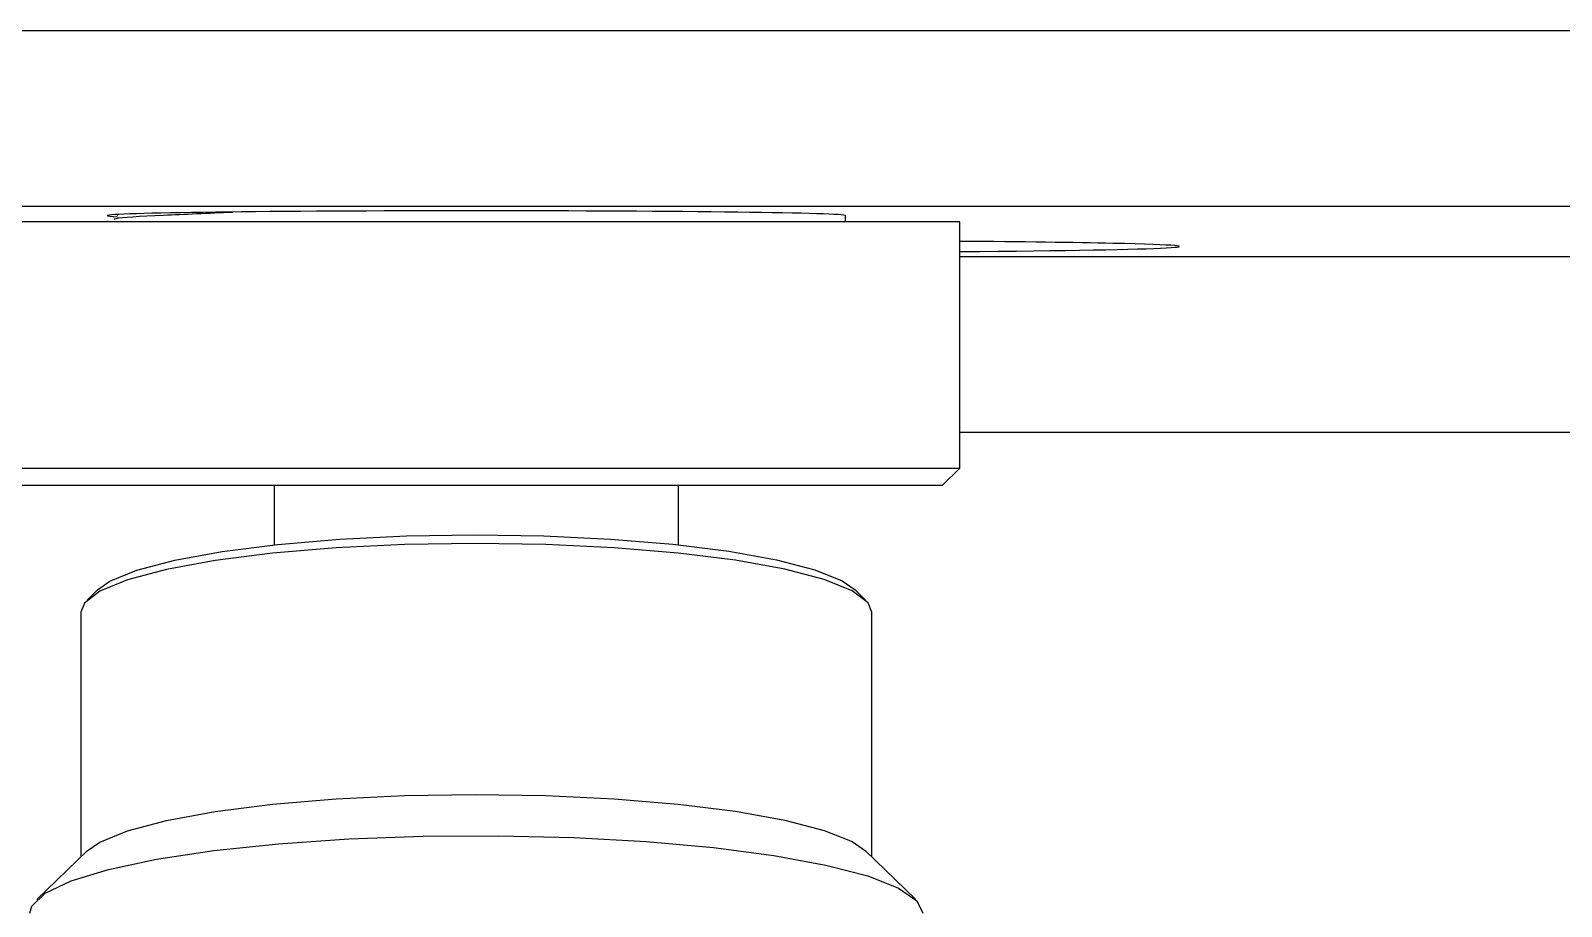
# Model space of a CAD drawing. Extents: x 14808 to 20058, y -13198 to -11680.
# Drawn here: x 19303.72 to 19314.61, y -12029.46 to -12023.23 of the extents above; entities that cross this region are included whole.
import ezdxf

# ---------------------------------------------------------------- set-up
doc = ezdxf.new("R2010")
doc.units = 0
doc.header["$LTSCALE"] = 7
doc.header["$MEASUREMENT"] = 0
doc.layers.add('Layer 5', color=7, linetype='CONTINUOUS')

# ---------------------------------------------------------------- blocks, each defined once
blk = doc.blocks.new('block 14')
at = {"layer": 'Layer 5', "color": 9, "lineweight": 25, "true_color": 0xc4c4c4}
blk.add_lwpolyline([(115.203, 84.689), (115.203, 91.689)], dxfattribs=at)
blk = doc.blocks.new('block 16')
at = {"layer": 'Layer 5', "color": 9, "lineweight": 25, "true_color": 0xc4c4c4}
blk.add_lwpolyline([(114.702, 84.189), (115.203, 84.689)], dxfattribs=at)
blk = doc.blocks.new('block 17')
at = {"layer": 'Layer 5', "color": 9, "lineweight": 25, "true_color": 0xc4c4c4}
blk.add_lwpolyline([(111.953, 91.689), (111.953, 91.87)], dxfattribs=at)
blk = doc.blocks.new('block 18')
at = {"layer": 'Layer 5', "color": 9, "lineweight": 25, "true_color": 0xc4c4c4}
blk.add_lwpolyline([(90.953, 91.724), (90.953, 91.689)], dxfattribs=at)
blk = doc.blocks.new('block 19')
at = {"layer": 'Layer 5', "color": 9, "lineweight": 25, "true_color": 0xc4c4c4}
blk.add_lwpolyline([(95.703, 84.189), (95.703, 82.503)], dxfattribs=at)
blk = doc.blocks.new('block 20')
at = {"layer": 'Layer 5', "color": 9, "lineweight": 25, "true_color": 0xc4c4c4}
blk.add_lwpolyline([(107.202, 82.503), (107.202, 84.189)], dxfattribs=at)
blk = doc.blocks.new('block 23')
at = {"layer": 'Layer 5', "color": 9, "lineweight": 25, "true_color": 0xc4c4c4}
blk.add_lwpolyline([(113.953, 72.41), (112.526, 73.794)], dxfattribs=at)
blk = doc.blocks.new('block 24')
at = {"layer": 'Layer 5', "color": 9, "lineweight": 25, "true_color": 0xc4c4c4}
blk.add_lwpolyline([(90.379, 73.794), (88.952, 72.41)], dxfattribs=at)
blk = doc.blocks.new('block 25')
at = {"layer": 'Layer 5', "color": 9, "lineweight": 25, "true_color": 0xc4c4c4}
blk.add_lwpolyline([(112.703, 73.623), (112.703, 80.59)], dxfattribs=at)
blk = doc.blocks.new('block 26')
at = {"layer": 'Layer 5', "color": 9, "lineweight": 25, "true_color": 0xc4c4c4}
blk.add_lwpolyline([(90.203, 80.59), (90.203, 73.623)], dxfattribs=at)
blk = doc.blocks.new('block 27')
at = {"layer": 'Layer 5', "color": 9, "lineweight": 25, "true_color": 0xc4c4c4}
blk.add_lwpolyline([(112.526, 80.934), (112.231, 81.22)], dxfattribs=at)
blk = doc.blocks.new('block 28')
at = {"layer": 'Layer 5', "color": 9, "lineweight": 25, "true_color": 0xc4c4c4}
blk.add_lwpolyline([(90.674, 81.22), (90.379, 80.934)], dxfattribs=at)
blk = doc.blocks.new('block 84')
at = {"layer": 'Layer 5', "color": 9, "lineweight": 25, "true_color": 0xc4c4c4}
blk.add_lwpolyline([(112.905, 84.689), (115.203, 84.689)], dxfattribs=at)
blk = doc.blocks.new('block 85')
at = {"layer": 'Layer 5', "color": 9, "lineweight": 25, "true_color": 0xc4c4c4}
blk.add_lwpolyline([(87.702, 84.689), (112.905, 84.689)], dxfattribs=at)
blk = doc.blocks.new('block 86')
at = {"layer": 'Layer 5', "color": 9, "lineweight": 25, "true_color": 0xc4c4c4}
blk.add_lwpolyline([(115.203, 91.689), (87.702, 91.689)], dxfattribs=at)
blk = doc.blocks.new('block 87')
at = {"layer": 'Layer 5', "color": 9, "lineweight": 25, "true_color": 0xc4c4c4}
blk.add_lwpolyline([(112.488, 84.189), (88.203, 84.189)], dxfattribs=at)
blk = doc.blocks.new('block 88')
at = {"layer": 'Layer 5', "color": 9, "lineweight": 25, "true_color": 0xc4c4c4}
blk.add_lwpolyline([(114.702, 84.189), (112.488, 84.189)], dxfattribs=at)
blk = doc.blocks.new('block 89')
at = {"layer": 'Layer 5', "color": 9, "lineweight": 25, "true_color": 0xc4c4c4}
blk.add_lwpolyline([(91.245, 91.901), (91.245, 91.877)], dxfattribs=at)
blk = doc.blocks.new('block 90')
at = {"layer": 'Layer 5', "color": 9, "lineweight": 25, "true_color": 0xc4c4c4}
blk.add_open_spline([(91.152, 91.76), (91.159, 91.771), (91.167, 91.782), (91.21, 91.792), (91.35, 91.825), (91.866, 91.852), (92.553, 91.884), (93.13, 91.911), (93.827, 91.941), (94.524, 91.971)], degree=3, knots=[0, 0, 0, 0, 1, 1, 1, 2, 2, 2, 3, 3, 3, 3], dxfattribs=at)
blk = doc.blocks.new('block 92')
at = {"layer": 'Layer 5', "color": 9, "lineweight": 25, "true_color": 0xc4c4c4}
blk.add_lwpolyline([(88.753, 72.022), (88.807, 72.226), (89.188, 72.594), (89.921, 72.946), (90.986, 73.271), (92.353, 73.56), (93.981, 73.805), (95.824, 73.999), (97.828, 74.136), (99.938, 74.211), (102.091, 74.225), (104.225, 74.174), (106.28, 74.062), (108.195, 73.89), (109.917, 73.666), (111.396, 73.394), (112.588, 73.082), (113.46, 72.74), (113.986, 72.377), (114.153, 72.022)], dxfattribs=at)
blk = doc.blocks.new('block 94')
at = {"layer": 'Layer 5', "color": 9, "lineweight": 25, "true_color": 0xc4c4c4}
blk.add_lwpolyline([(90.379, 73.794), (90.742, 74.048), (91.529, 74.37), (92.635, 74.663), (94.024, 74.917), (95.652, 75.124), (97.467, 75.277), (99.41, 75.371), (101.417, 75.403), (103.427, 75.373), (105.373, 75.281), (107.193, 75.13), (108.828, 74.925), (110.227, 74.672), (111.343, 74.381), (112.141, 74.059), (112.526, 73.794)], dxfattribs=at)
blk = doc.blocks.new('block 95')
at = {"layer": 'Layer 5', "color": 9, "lineweight": 25, "true_color": 0xc4c4c4}
blk.add_lwpolyline([(112.703, 80.59), (112.596, 80.858), (112.141, 81.199), (111.343, 81.521), (110.227, 81.813), (108.828, 82.065), (107.193, 82.27), (105.373, 82.42), (103.427, 82.513), (101.417, 82.543), (99.41, 82.511), (97.467, 82.416), (95.652, 82.263), (94.024, 82.057), (92.635, 81.803), (91.529, 81.51), (90.742, 81.188), (90.3, 80.846), (90.203, 80.59)], dxfattribs=at)
blk = doc.blocks.new('block 96')
at = {"layer": 'Layer 5', "color": 9, "lineweight": 25, "true_color": 0xc4c4c4}
blk.add_lwpolyline([(90.674, 81.22), (91.028, 81.467), (91.794, 81.781), (92.87, 82.066), (94.223, 82.313), (95.807, 82.514), (97.573, 82.663), (99.464, 82.755), (101.419, 82.786), (103.374, 82.757), (105.268, 82.667), (107.04, 82.52), (108.631, 82.321), (109.992, 82.075), (111.079, 81.791), (111.856, 81.479), (112.231, 81.22)], dxfattribs=at)
blk = doc.blocks.new('block 1068')
at = {"layer": 'Layer 5', "color": 9, "lineweight": 25, "true_color": 0xc4c4c4}
blk.add_open_spline([(111.953, 91.87), (111.953, 91.945), (107.252, 92.007), (101.453, 92.007)], degree=3, dxfattribs=at)
blk = doc.blocks.new('block 1069')
at = {"layer": 'Layer 5', "color": 9, "lineweight": 25, "true_color": 0xc4c4c4}
blk.add_open_spline([(101.453, 92.007), (95.654, 92.007), (90.953, 91.945), (90.953, 91.87), (90.953, 91.859), (91.051, 91.848), (91.245, 91.837)], degree=3, knots=[0, 0, 0, 0, 1, 1, 1, 2, 2, 2, 2], dxfattribs=at)
blk = doc.blocks.new('block 1075')
at = {"layer": 'Layer 5', "color": 9, "lineweight": 25, "true_color": 0xc4c4c4}
blk.add_open_spline([(115.203, 90.847), (121.339, 90.895), (123.291, 91), (119.563, 91.081), (118.48, 91.104), (116.985, 91.123), (115.203, 91.138)], degree=3, knots=[0, 0, 0, 0, 1, 1, 1, 2, 2, 2, 2], dxfattribs=at)
blk = doc.blocks.new('block 1384')
at = {"layer": 'Layer 5', "color": 9, "lineweight": 25, "true_color": 0xc4c4c4}
blk.add_lwpolyline([(-102.106, 97.132), (164.412, 97.132)], dxfattribs=at)
blk = doc.blocks.new('block 1387')
at = {"layer": 'Layer 5', "color": 9, "lineweight": 25, "true_color": 0xc4c4c4}
blk.add_lwpolyline([(164.583, 92.132), (-102.106, 92.132)], dxfattribs=at)
blk = doc.blocks.new('block 1392')
at = {"layer": 'Layer 5', "color": 9, "lineweight": 25, "true_color": 0xc4c4c4}
blk.add_lwpolyline([(115.203, 90.703), (164.639, 90.703)], dxfattribs=at)
blk = doc.blocks.new('block 1397')
at = {"layer": 'Layer 5', "color": 9, "lineweight": 25, "true_color": 0xc4c4c4}
blk.add_lwpolyline([(164.835, 85.704), (115.203, 85.704)], dxfattribs=at)
blk = doc.blocks.new('block 2')
at = {"layer": 'Layer 5'}
for name in ['block 1384', 'block 1387', 'block 1069', 'block 90', 'block 89', 'block 1068', 'block 86', 'block 18', 'block 17', 'block 14', 'block 1075', 'block 1392', 'block 1397', 'block 85', 'block 84', 'block 16', 'block 87', 'block 19', 'block 20', 'block 88', 'block 96', 'block 95', 'block 28', 'block 27', 'block 26', 'block 25', 'block 94', 'block 92', 'block 24', 'block 23']:
    blk.add_blockref(name, (0, 0), dxfattribs=at)

msp = doc.modelspace()

# ---------------------------------------------------------------- block references
at = {"layer": 'Layer 5', "xscale": 0.25, "yscale": 0.25, "zscale": 0.25}
msp.add_blockref('block 2', (19281.531, -12047.516), dxfattribs=at)

doc.saveas('drawing.dxf')
